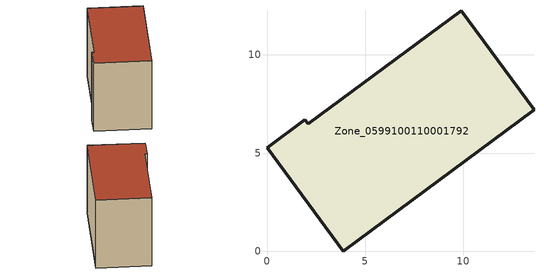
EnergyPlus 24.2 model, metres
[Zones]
Zone_0599100110001792
 floor ground (C_G): 3.88,0 0,5.27 1.93,6.71 2.09,6.48 9.9,12.24 13.62,7.2 z0.53
 wall outside (C_F): 3.88,0 13.62,7.2 9.9,12.24 2.09,6.48 1.93,6.71 0,5.27 3.88,0 z0.53:9.34
 roof outside (C_R): 0,5.27 3.88,0 13.62,7.2 9.9,12.24 2.09,6.48 1.93,6.71 z9.34
[BUILDING]
Pand.0599100110001792: North Axis=0; Terrain=City; Loads Convergence Tolerance Value=0.04; Temperature Convergence Tolerance Value=0.4; Solar Distribution=FullExterior; Maximum Number of Warmup Days=25; Minimum Number of Warmup Days=1
[Site:Location]
Rotterdam.The.Hague.AP_ZH_NLD Design_Conditions: Latitude=51.96; Longitude=4.45; Time Zone=1; Elevation=-4.5
[SITE:GROUNDTEMPERATURE:BUILDINGSURFACE]
18, 18, 18, 18, 18, 18, 18, 18, 18, 18, 18, 18
[MATERIAL] Thermal Absorptance=0.9; Solar Absorptance=0.7; Visible Absorptance=0.7
Name | Roughness | Thickness | Conductivity | Density | Specific Heat
G.TC.2015-2018 | MediumSmooth | 0.15 | 0.0428571 | 540 | 1210
F.TC.2015-2018 | Rough | 0.3 | 0.0666667 | 1920 | 840
R.TC.2015-2018 | MediumRough | 0.2 | 0.0333333 | 1500 | 1000
[CONSTRUCTION]
C_G: G.TC.2015-2018
C_F: F.TC.2015-2018
C_R: R.TC.2015-2018
[ZONE]
Zone_0599100110001792: Type=1; Multiplier=1; Ceiling Height=Autocalculate; Volume=Autocalculate; Floor Area=autocalculate; Part of Total Floor Area=Yes
[ZONEINFILTRATION:DESIGNFLOWRATE]
Infil_Zone_0599100110001792: Zone or ZoneList or Space or SpaceList=Zone_0599100110001792; Schedule=AlwaysOn; Design Flow Rate Calculation Method=Flow/Area; Flow Rate per Floor Area=0.0015; Constant Term Coefficient=1; Temperature Term Coefficient=0; Velocity Term Coefficient=0; Velocity Squared Term Coefficient=0
[HVACTEMPLATE:ZONE:IDEALLOADSAIRSYSTEM]
Zone_0599100110001792: Maximum Heating Supply Air Temperature=50; Minimum Cooling Supply Air Temperature=13; Maximum Heating Supply Air Humidity Ratio=0.0156; Minimum Cooling Supply Air Humidity Ratio=0.0077; Heating Limit=NoLimit; Cooling Limit=NoLimit; Dehumidification Control Type=ConstantSensibleHeatRatio; Cooling Sensible Heat Ratio=0.7; Dehumidification Setpoint=60; Humidification Control Type=None; Humidification Setpoint=30; Outdoor Air Method=None; Outdoor Air Flow Rate per Person=0.00944; Outdoor Air Flow Rate per Zone Floor Area=0; Outdoor Air Flow Rate per Zone=0; Demand Controlled Ventilation Type=None; Outdoor Air Economizer Type=NoEconomizer; Heat Recovery Type=None; Sensible Heat Recovery Effectiveness=0.7; Latent Heat Recovery Effectiveness=0.65
[ZONECONTROL:THERMOSTAT]
ThermostatControl_Zone_0599100110001792: Zone or ZoneList=Zone_0599100110001792; Control Type Schedule=DualSetpointControlType; Control 1=Thermostat_Zone_0599100110001792; Temperature Difference Between Cutout And Setpoint=0
[THERMOSTATSETPOINT:DUALSETPOINT]
Thermostat_Zone_0599100110001792: Heating Setpoint Temperature Schedule=HeatingSetpoint_Zone_0599100110001792; Cooling Setpoint Temperature Schedule=CoolingSetpoint_Zone_0599100110001792
[SCHEDULE:COMPACT]
HeatingSetpoint_Zone_0599100110001792: Through: 12/31, For: AllDays, Until: 24:00, 21
CoolingSetpoint_Zone_0599100110001792: Through: 12/31, For: AllDays, Until: 24:00, 24
DualSetpointControlType: Through: 12/31, For: AllDays, Until: 24:00, 4
AlwaysOn: Through: 12/31, For: AllDays, Until: 24:00, 1
